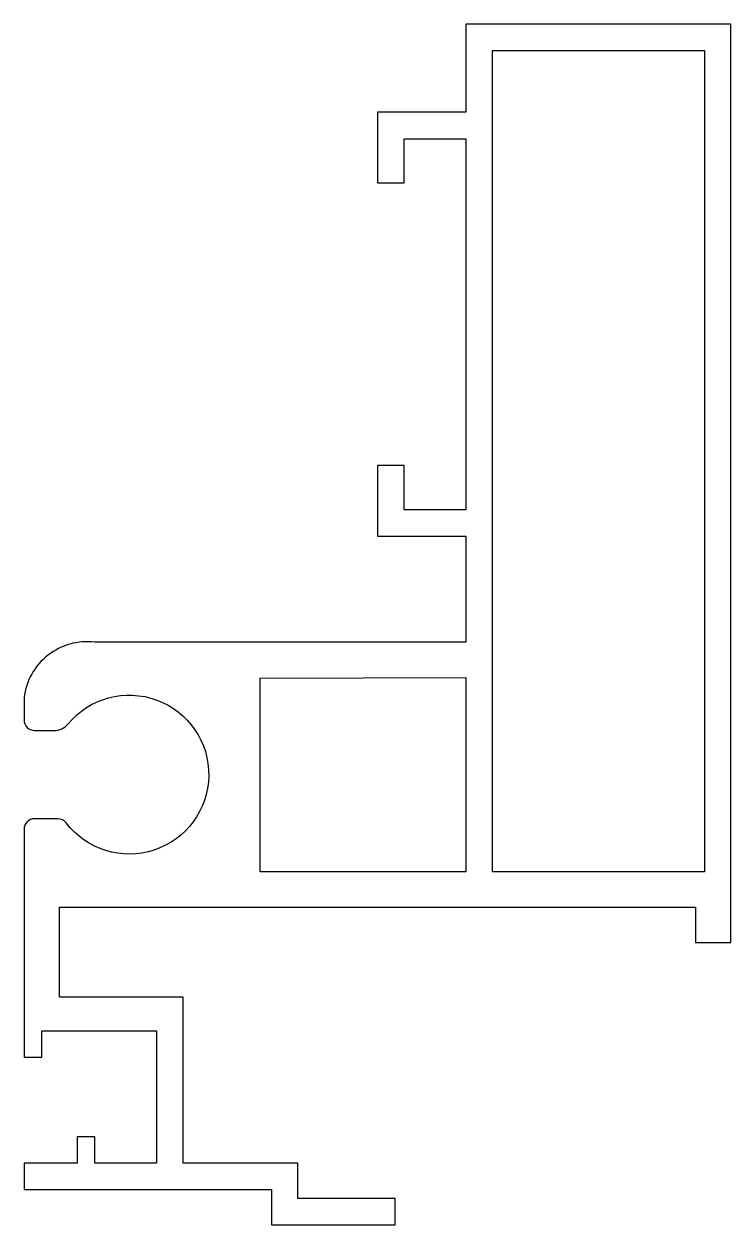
# Model space of a CAD drawing. Extents: x 21.9 to 61.9, y 130.7 to 198.7.
import ezdxf

# ---------------------------------------------------------------- set-up
doc = ezdxf.new("R2010")
doc.units = 0
doc.layers.get('0').update_dxf_attribs({"linetype": 'CONTINUOUS'})

msp = doc.modelspace()

# ---------------------------------------------------------------- linework, layer by layer
at = {"color": 7, "linetype": 'CONTINUOUS'}
msp.add_lwpolyline([(25.924, 163.734, 0.414214), (21.925, 160.594), (21.925, 159.334, 0.414214), (22.525, 158.734), (23.635, 158.734, 0.223888), (24.406, 159.098, -2.865371), (24.305, 153.499, 0.233472), (23.829, 153.734), (22.526, 153.734, 0.414214), (21.926, 153.134), (21.927, 149.641), (21.927, 148.734), (21.927, 148.234), (21.927, 140.734), (21.927, 140.234), (22.927, 140.234), (22.927, 140.734), (22.927, 141.734), (29.427, 141.734), (29.427, 134.234), (25.927, 134.234), (25.927, 135.734), (24.927, 135.734), (24.927, 134.234), (21.927, 134.234), (21.927, 132.734), (30.927, 132.734), (35.927, 132.734), (35.927, 130.734), (42.927, 130.734), (42.927, 132.234), (37.427, 132.234), (37.427, 134.234), (30.927, 134.234), (30.927, 143.634), (29.427, 143.634), (28.172, 143.634), (23.927, 143.634), (23.939, 148.734), (32.279, 148.735), (59.927, 148.734), (59.927, 146.734), (61.927, 146.734), (61.927, 150.734), (61.927, 194.734), (61.927, 197.234), (61.927, 198.734), (60.427, 198.734), (46.927, 198.734), (46.927, 193.734), (41.927, 193.734), (41.927, 189.734), (43.427, 189.734), (43.427, 192.234), (46.927, 192.234), (46.927, 171.234), (43.427, 171.234), (43.427, 173.734), (41.927, 173.734), (41.927, 169.734), (46.927, 169.734), (46.927, 163.734), (35.278, 163.734)], format="xyb", close=True, dxfattribs=at)
for points in [[(60.427, 197.234), (60.427, 150.734), (48.427, 150.734), (48.427, 197.234)], [(46.927, 161.734), (46.927, 150.734), (35.279, 150.734), (35.279, 161.696)]]:
    msp.add_lwpolyline(points, close=True, dxfattribs=at)

doc.saveas('drawing.dxf')
